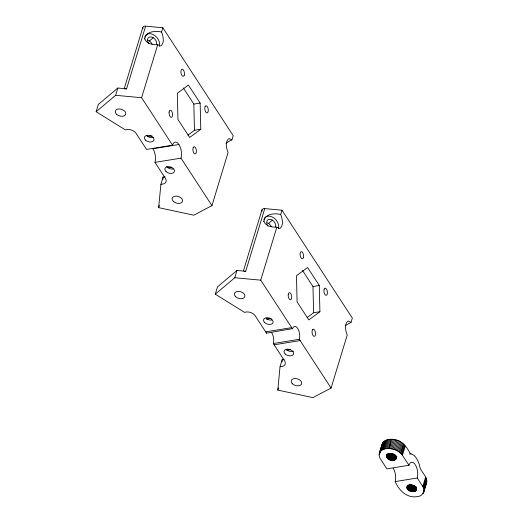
<?xml version="1.0" encoding="UTF-8"?>
<svg xmlns="http://www.w3.org/2000/svg" width="523" height="523" viewBox="0 0 523 523"><rect width="100%" height="100%" fill="white"/><g stroke="black" fill="none" stroke-linecap="round" stroke-linejoin="round"><path stroke-width="0.78" d="M144.76 38.748C145.505 31.308 155.789 30.497 161.555 32.04C163.104 36.205 164.752 42.115 161.247 45.691L160.11 45.965L157.717 44.69C152.984 44.945 146.414 43.945 144.76 38.748L144.459 38.996M263.899 221.19C264.645 213.75 274.928 212.939 280.701 214.482C282.25 218.647 283.891 224.557 280.387 228.133L279.256 228.407L276.857 227.132C272.123 227.387 265.553 226.387 263.899 221.19L263.605 221.438M142.982 28.673A3.315 2.125 16.9 0 1 145.616 26.163L162.856 27.765L233.206 135.66L231.905 139.935L229.505 138.66L228.374 138.935C224.864 142.511 226.511 148.421 228.061 152.585L211.952 205.617L193.785 215.195L158.665 207.644L160.888 184.318L163.104 177.029A7.034 4.511 16.9 0 0 165.026 176.852M162.875 179.441L163.104 177.029M262.121 211.115A3.315 2.125 16.9 0 1 264.756 208.605L281.995 210.207L352.345 318.102L351.044 322.377L348.645 321.102L347.514 321.377C344.003 324.953 345.651 330.863 347.2 335.027L331.092 388.059L312.931 397.637L277.805 390.086L280.034 366.76L282.243 359.471A7.034 4.511 16.9 0 0 284.166 359.294M282.015 361.883L282.243 359.471M393.211 468.275A9.564 4.459 80.8 0 1 395.584 479.637L395.179 481.585C398.957 490.45 406.94 498.321 417.21 496.66C422.192 496.536 426.225 490.757 422.774 486.475L417.249 478.002L417.655 476.048A9.564 4.459 80.8 0 0 414.719 463.908A9.564 4.459 80.8 0 0 408.986 465.235L386.902 468.896L379.94 458.141L379.129 455.618L379.391 453.219L382.529 443.21C384.954 439.202 390.393 438.797 394.571 439.568C402.174 440.634 407.077 447.302 410.267 453.709C415.543 454.552 417.851 460.449 419.459 464.888C419.524 472.021 429.886 477.185 425.787 484.344M381.947 446.341L382.529 443.21M386.575 456.167C387.909 451.611 396.401 453.918 396.212 458.344C394.094 463.175 383.96 459.122 387.229 453.938M406.901 487.338C408.234 482.781 416.726 485.089 416.537 489.515C414.497 494.261 404.508 490.437 407.502 485.351M331.092 388.059L299.3 339.296L299.607 338.008A7.852 3.661 80.8 0 0 297.397 327.954A7.852 3.661 80.8 0 0 292.612 328.601L266.521 333.151L266.599 332.824M280.034 366.76A7.034 4.511 16.9 0 0 284.682 360.994L273.287 343.519L273.594 342.232A7.852 3.661 80.8 0 0 271.829 332.85M211.952 205.617L180.997 158.142A9.747 4.544 80.8 0 0 178.951 144.511A9.747 4.544 80.8 0 0 172.557 145.191L146.545 149.421L135.987 133.234A7.034 4.511 16.9 0 0 125.435 129.939L96.134 111.732L98.344 104.443L117.838 88.021L126.573 88.832L145.616 26.163M96.134 111.732L115.622 95.31L117.838 88.021M124.278 88.465L142.851 27.346M172.557 145.191L141.602 97.716L157.717 44.69M161.555 32.04L162.856 27.765M158.665 207.644L159.325 205.454M266.521 333.151L255.126 315.67A7.034 4.511 16.9 0 0 244.574 312.381L215.273 294.174L217.483 286.885L236.978 270.463L245.712 271.274L264.756 208.605M215.273 294.174L234.762 277.752L236.978 270.463M243.417 270.907L261.99 209.788M292.534 328.921L260.742 280.158L276.857 227.132M280.701 214.482L281.995 210.207M277.805 390.086L278.471 387.896M379.188 453.99L382.208 443.942M379.103 454.788L381.921 445.518M379.711 452.487L382.967 442.523M379.835 453.297L381.012 449.434M380.149 451.794L383.509 441.883M380.692 451.153L381.339 450.578L384.157 441.301M381.339 450.578L382.084 450.061L384.902 440.784M382.084 450.061L382.921 449.61L385.739 440.34M382.921 449.61L383.843 449.237L386.66 439.961M383.843 449.237L384.83 448.937L387.648 439.66M384.83 448.937L385.889 448.714L388.707 439.444M385.889 448.714L387 448.577L389.818 439.3M388.151 448.518L390.969 439.248L389.334 448.544L387 448.577M386.615 455.853L387.098 454.226M386.589 456.487L387.19 454.5M386.641 456.814L387.445 454.167M386.745 457.141L387.55 454.494M392.152 439.268L389.334 448.544C394.342 448.904 399.52 451.088 402.449 455.304L408.966 465.307M386.889 457.475L388.099 453.506M387.079 457.802L388.288 453.833C390.021 456.193 393.603 457.246 396.264 455.899L395.061 459.874M387.308 458.122L388.517 454.147M387.582 458.429L388.792 454.461M390.537 448.656L393.355 439.379M388.739 454.971L389.197 453.461M389.099 454.755L387.889 458.73L389.439 455.036M388.229 459.011L389.818 453.833M388.602 459.272L389.812 455.304M391.753 448.845L394.571 439.568M390.008 455.683L390.701 453.415M389.007 459.514L390.21 455.546M389.426 459.737L390.635 455.762M390.694 455.984L391.387 453.709M392.963 449.113L395.78 439.843M389.87 459.926L391.073 455.958M391.4 456.239L392.087 453.971M390.328 460.096L391.531 456.121M390.792 460.233L392.002 456.259M391.89 457.213L393.041 453.421M394.152 449.466L396.97 440.189M391.269 460.338L392.472 456.363M392.851 456.618L393.544 454.35M391.74 460.417L392.95 456.442M395.323 449.885L398.14 440.614M392.211 460.456L393.42 456.481M393.59 456.736L394.277 454.461M392.675 460.469L393.884 456.494M393.126 460.449L394.335 456.474M394.316 456.801L395.002 454.533M396.454 450.381L399.271 441.105M393.564 460.397L394.773 456.422M393.976 460.312L395.493 455.304M395.571 456.219L394.368 460.194L395.937 456.076L394.728 460.05M397.532 450.931L400.35 441.66M396.159 457.024L395.355 459.671L396.329 456.873M395.61 459.449L396.414 456.801M395.826 459.201L396.63 456.553M396.003 458.933L396.735 456.657M398.552 451.552L401.37 442.281M399.507 452.218L402.324 442.948M403.2 443.667L400.383 452.938L403.985 444.426L401.167 453.696M404.678 445.217L401.86 454.494L405.266 446.034L402.449 455.304M406.907 487.658L407.515 485.671M406.966 487.985L407.77 485.337M408.071 485.004L407.064 488.312L408.149 485.403M407.214 488.645L408.221 485.337M407.404 488.972L408.607 485.004C410.28 487.286 413.621 488.292 416.256 487.246L415.053 491.221M407.633 489.293L408.842 485.318M407.907 489.6L409.11 485.632M409.058 486.142L409.522 484.625M408.215 489.901L409.417 485.926M408.555 490.182L410.365 484.246M408.927 490.443L410.13 486.475M410.333 486.854L411.019 484.586M409.326 490.685L410.535 486.717M409.751 490.907L410.954 486.933M411.019 487.155L411.706 484.88M410.195 491.097L411.398 487.122M411.719 487.41L412.412 485.141M410.653 491.267L411.856 487.292M411.117 491.404L412.32 487.429M412.444 487.626L413.137 485.351M411.588 491.509L412.797 487.534L412.065 491.581L413.863 485.521M412.536 491.627L413.745 487.652M413.909 487.907L414.602 485.632M413 491.64L414.209 487.665M413.451 491.62L414.661 487.645L413.889 491.568L415.092 487.593L414.301 491.483L415.818 486.475M414.634 487.972L415.099 486.462M414.693 491.365L415.896 487.39M415.38 491.045L416.589 487.07M416.478 488.194L415.674 490.842L416.654 488.044M415.935 490.62L416.537 488.632M416.151 490.371L416.55 489.051M422.774 486.475L425.591 477.205M423.257 487.305L426.075 478.035M423.63 488.149L426.448 478.872M423.885 488.992L426.703 479.715M422.97 493.62L426.846 480.552M423.408 492.934L426.866 481.369M423.741 492.208L426.768 482.167M414.327 487.456L414.909 486.148M391.603 456.298L392.943 453.395M411.928 487.469L412.928 485.292M144.734 37.126L145.806 35.316M263.873 219.568L264.945 217.758M149.369 40.99L153.265 37.708M268.508 223.432L272.405 220.15M225.962 143.426L229.702 140.844L231.905 139.935M345.638 325.45L351.044 322.377M187.947 135.111L194.471 130.273L200.773 129.253L200.146 103.044L188.417 85.059L177.33 93.284L177.957 119.486L189.686 137.471L200.773 129.253M307.086 317.553L313.61 312.715L319.919 311.695L319.285 285.486L307.557 267.501L296.469 275.726L297.097 301.928L308.825 319.913L319.919 311.695M395.179 481.585L417.249 478.002M183.37 88.014L193.837 104.07L200.146 103.044M147.283 136.627L152.01 135.862M178.951 144.511L152.938 148.735A9.747 4.544 80.8 0 1 154.985 162.365L165.536 178.552A7.034 4.511 16.9 0 1 160.888 184.318M154.985 162.365L180.997 158.142M167.602 167.798L171.544 167.157M302.51 270.456L312.976 286.512L319.285 285.486M266.423 319.069L271.149 318.304M265.684 331.863L291.697 327.633M273.287 343.519L299.3 339.296M274.124 344.807L300.137 340.584M286.741 350.24L290.683 349.599M409.47 454.056L411.052 453.801M115.622 95.31L141.602 97.716M234.762 277.752L260.742 280.158M312.976 286.512L313.61 312.715M193.837 104.07L194.471 130.273M173.152 168.981A4.962 3.184 16.9 0 1 166.667 166.386M153.723 137.274A4.962 3.184 16.9 0 1 146.891 135.81M124.807 89.06A3.315 2.125 16.9 0 1 126.573 88.832M147.009 40.16A5.413 3.838 49.9 0 1 152.121 44.082M148.813 43.755A5.413 3.838 49.9 0 1 150.905 36.872A5.413 3.838 49.9 0 1 156.455 44.409M145.505 35.571A9.028 6.394 49.9 0 1 155.011 35.708A9.028 6.394 49.9 0 1 159.384 46.233M293.344 351.129A4.962 3.184 16.9 0 1 286.512 349.658M244.476 271.339A3.315 2.125 16.9 0 1 245.712 271.274M267.331 222.863A5.413 3.838 49.9 0 1 271.26 226.524M271.816 320.011A4.962 3.184 16.9 0 1 266.03 318.252M267.953 226.198A5.413 3.838 49.9 0 1 270.045 219.314A5.413 3.838 49.9 0 1 275.595 226.851M265.004 217.581A9.028 6.394 49.9 0 1 274.451 218.385A9.028 6.394 49.9 0 1 278.524 228.675M205.023 106.744L204.839 107.477A3.609 1.68 80.8 0 0 206.801 112.87A3.609 1.68 80.8 0 0 207.984 108.143A3.609 1.68 80.8 0 0 205.023 106.744M324.162 289.186L323.979 289.919A3.609 1.68 80.8 0 0 325.94 295.305A3.609 1.68 80.8 0 0 327.123 290.585A3.609 1.68 80.8 0 0 324.162 289.186M193.275 147.479L193.039 148.127A3.609 1.68 80.8 0 0 194.706 153.821A3.609 1.68 80.8 0 0 196.223 149.611A3.609 1.68 80.8 0 0 193.275 147.479M312.414 329.921L312.179 330.569A3.609 1.68 80.8 0 0 313.846 336.263A3.609 1.68 80.8 0 0 315.369 332.053A3.609 1.68 80.8 0 0 312.414 329.921M184.273 75.064L184.024 75.691A3.609 1.68 80.8 0 1 181.089 73.344A3.609 1.68 80.8 0 1 182.704 69.304A3.609 1.68 80.8 0 1 184.273 75.064M303.412 257.506L303.163 258.133A3.609 1.68 80.8 0 1 300.228 255.786A3.609 1.68 80.8 0 1 301.843 251.746A3.609 1.68 80.8 0 1 303.412 257.506M116.57 114.295A5.413 3.471 16.9 0 0 125.533 114.622A5.413 3.471 16.9 0 0 119.486 108.947A5.413 3.471 16.9 0 0 116.57 114.295M173.375 201.427A5.413 3.471 16.9 0 0 182.344 201.754A5.413 3.471 16.9 0 0 176.297 196.086A5.413 3.471 16.9 0 0 173.375 201.427M145.564 140.177A4.962 3.184 16.9 0 0 153.782 140.478A4.962 3.184 16.9 0 0 148.244 135.28A4.962 3.184 16.9 0 0 145.564 140.177M169.099 112.144A3.609 1.68 80.8 0 0 171.348 117.342A3.609 1.68 80.8 0 0 171.995 111.837A3.609 1.68 80.8 0 0 169.099 112.144M166.046 171.59A4.962 3.184 16.9 0 0 174.264 171.89A4.962 3.184 16.9 0 0 168.72 166.693A4.962 3.184 16.9 0 0 166.046 171.59M235.71 296.737A5.413 3.471 16.9 0 0 244.672 297.064A5.413 3.471 16.9 0 0 238.625 291.389A5.413 3.471 16.9 0 0 235.71 296.737M285.185 354.032A4.962 3.184 16.9 0 0 293.403 354.333A4.962 3.184 16.9 0 0 287.859 349.135A4.962 3.184 16.9 0 0 285.185 354.032M264.703 322.619A4.962 3.184 16.9 0 0 272.921 322.92A4.962 3.184 16.9 0 0 267.384 317.723A4.962 3.184 16.9 0 0 264.703 322.619M292.52 383.869A5.413 3.471 16.9 0 0 301.483 384.196A5.413 3.471 16.9 0 0 295.436 378.528A5.413 3.471 16.9 0 0 292.52 383.869M288.238 294.586A3.609 1.68 80.8 0 0 290.494 299.784A3.609 1.68 80.8 0 0 291.134 294.279A3.609 1.68 80.8 0 0 288.238 294.586"/></g></svg>
